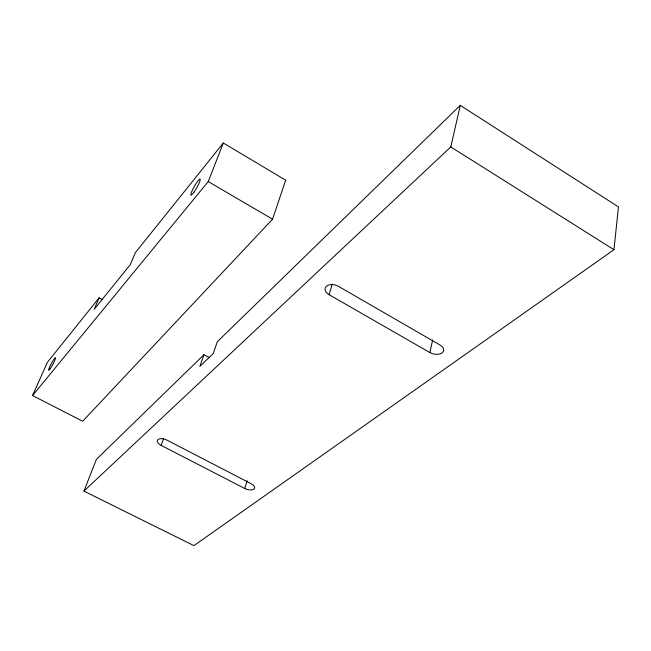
<?xml version="1.0" encoding="UTF-8"?>
<svg xmlns="http://www.w3.org/2000/svg" width="651" height="651" viewBox="0 0 651 651"><rect width="100%" height="100%" fill="white"/><g stroke="black" fill="none" stroke-linecap="round" stroke-linejoin="round"><path stroke-width="0.98" d="M203.966 354.714L96.389 459.378L83.93 491.106L193.933 545.644L613.974 249.715L618.45 206.92L460.273 105.356L217.312 341.734L213.227 353.517L199.865 366.367L203.966 354.714L209.321 357.619M429.929 352.598L329.162 294.716A8.951 5.688 15.4 0 1 326.395 286.253A8.951 5.688 15.4 0 1 338.487 286.359L440.149 345.095A8.813 5.354 11.4 0 1 442.078 352.899A8.813 5.354 11.4 0 1 429.929 352.598L432.63 339.838M83.93 491.106L450.793 146.923L460.273 105.356M329.162 294.716L332.197 284.048M244.76 488.494A6.933 3.426 17 0 0 253.857 489.153A6.933 3.426 17 0 0 251.229 483.75L166.981 440.133A7.08 3.572 19.4 0 0 157.933 439.588A7.08 3.572 19.4 0 0 161.139 445.374L244.76 488.494L247.103 480.707M99.131 297.816L47.377 362.347L32.55 395.572L82.685 421.238L272.549 219.192L285.691 180.205L223.309 143L135.351 252.653L130.355 264.558L94.159 309.347L99.131 297.816L102.671 299.737M161.139 445.374L163.491 438.782M32.55 395.572L208.239 181.572L223.309 143M208.239 181.572L272.549 219.192M450.793 146.923L613.974 249.715M50.298 368.604A7.226 0.871 -61.8 0 0 55.547 357.871A7.226 0.871 -61.8 0 0 50.306 365.496A7.226 0.871 -61.8 0 0 50.298 368.604M194.12 191.98A9.179 1.392 -60.4 0 0 200.085 179.204A9.179 1.392 -60.4 0 0 192.314 190.279A9.179 1.392 -60.4 0 0 194.12 191.98"/></g></svg>
